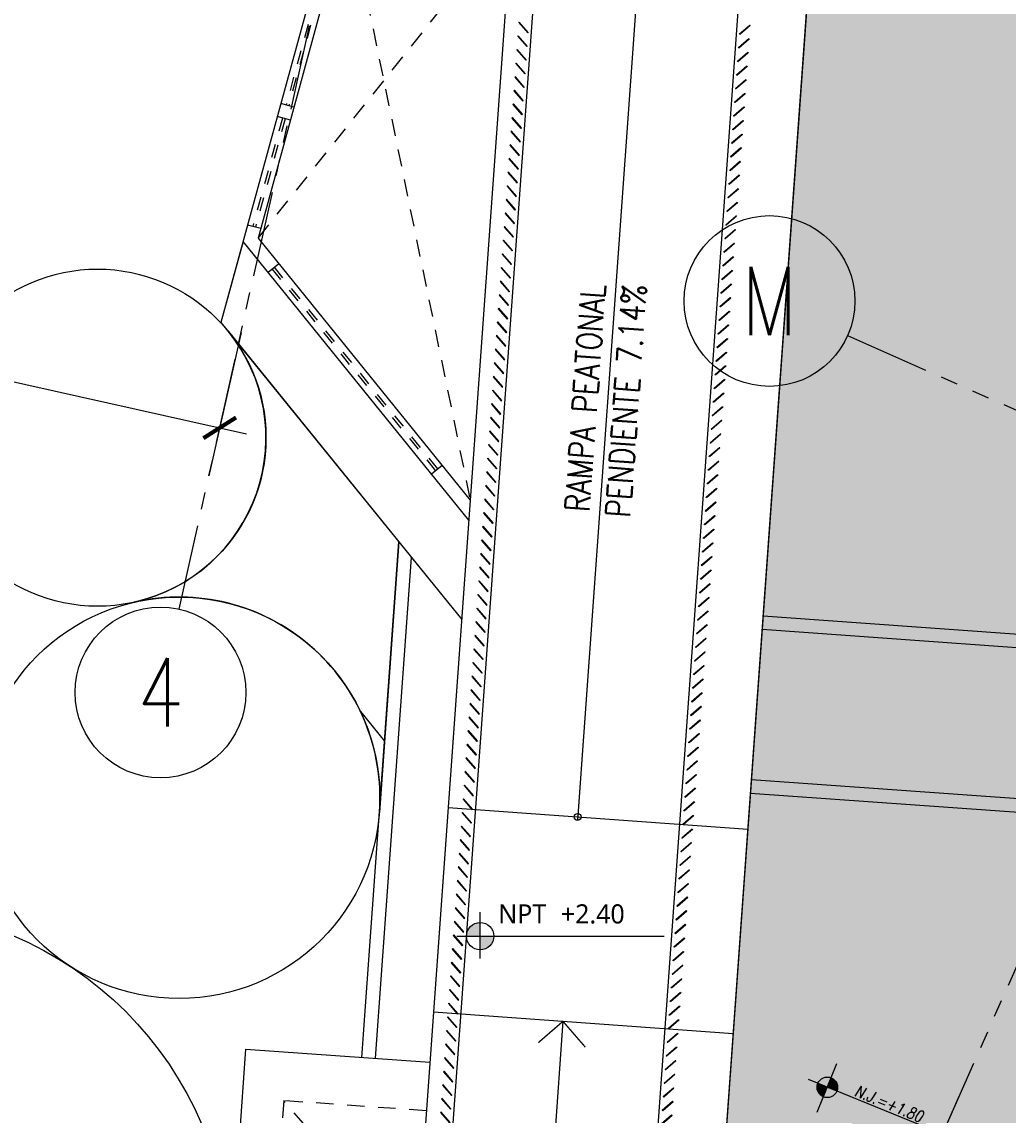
# Model space of a CAD drawing. Header units: millimetres. Extents: x 2471 to 2909, y 1327 to 1568.
# Drawn here: x 2612.25 to 2619.48, y 1386.63 to 1394.64 of the extents above; entities that cross this region are included whole.
import ezdxf
from ezdxf.enums import TextEntityAlignment as Align

# ---------------------------------------------------------------- set-up
doc = ezdxf.new("R2010")
doc.units = ezdxf.units.MM
doc.set_wipeout_variables(frame=1)
for name, pattern in [('PHANTOM', [2.5, 1.25, -0.25, 0.25, -0.25, 0.25, -0.25]), ('XREF_PAISAJISMO_200612$0$DASHED', [19.049999999999997, 12.7, -6.35]), ('XREF_PAISAJISMO_200612$0$HIDDEN2', [0.1875, 0.125, -0.0625])]:
    doc.linetypes.add(name, pattern=pattern)
doc.layers.get('0').update_dxf_attribs({"color": 251, "lineweight": 9})
doc.layers.get('DEFPOINTS').update_dxf_attribs({"color": 251, "lineweight": 9})
for name, color, linetype, lineweight in [('A-EJES', 251, 'PHANTOM', 13), ('A-MURO BAJO', 251, 'Continuous', 13), ('A_50_TextoIndicaciones', 251, 'Continuous', 13), ('COTAS-EXTER', 251, 'Continuous', 13), ('DLP_VERDE', 251, 'Continuous', 13), ('XREF_PAISAJISMO_200612$0$A-AN-SYMB', 251, 'Continuous', 13), ('XREF_PAISAJISMO_200612$0$A-AN-TEXT', 251, 'Continuous', 13), ('XREF_PAISAJISMO_200612$0$A-AN-TEXT-NIVEL', 251, 'Continuous', 13), ('XREF_PAISAJISMO_200612$0$A-CARP', 251, 'Continuous', 13), ('XREF_PAISAJISMO_200612$0$A-MURO BAJO', 251, 'Continuous', 13), ('XREF_PAISAJISMO_200612$0$A-PISO', 251, 'Continuous', 13), ('XREF_PAISAJISMO_200612$0$A-PISO-BAJO', 251, 'Continuous', 13), ('XREF_PAISAJISMO_200612$0$A-PROYECCIONES', 251, 'XREF_PAISAJISMO_200612$0$HIDDEN2', 13), ('XREF_PAISAJISMO_200612$0$A-TECHO-PROY', 251, 'XREF_PAISAJISMO_200612$0$DASHED', 13), ('XREF_PISOS_200612$0$A-PISO', 251, 'Continuous', 13)]:
    doc.layers.add(name, color=color, linetype=linetype, lineweight=lineweight)
doc.styles.add('R80', font='romans.shx', dxfattribs={"width": 0.8, "oblique": 15, "height": 0.1})
doc.styles.add('R80-200', font='romans.shx', dxfattribs={"width": 0.8, "oblique": 10, "height": 0.2})
doc.styles.add('ROMANS', font='romans.shx', dxfattribs={"width": 0.8})
doc.styles.add('TXT_COTAS', font='romans.shx', dxfattribs={"width": 0.8})
doc.styles.add('XREF_PAISAJISMO_200612$0$NIVEL50', font='l_10646.ttf', dxfattribs={"height": 0.2})
doc.styles.add('XREF_PAISAJISMO_200612$0$ROMANS', font='romans.shx', dxfattribs={"width": 0.8})
doc.dimstyles.new('DLP-COTA 200', dxfattribs={"dimtxt": 0.3, "dimasz": 0.2, "dimexe": 0.36, "dimexo": 0.12, "dimgap": 0.12, "dimtad": 1, "dimzin": 0, "dimdsep": 46, "dimtxsty": 'TXT_COTAS', "dimblk": 'ARCHTICK', "dimcen": 0.18, "dimdle": 0.2, "dimclrd": 256, "dimclre": 256, "dimclrt": 2, "dimadec": 0, "dimazin": 0, "dimtfac": 1, "dimtix": 1, "dimtofl": 0, "dimtmove": 2, "dimatfit": 3, "dimfxl": 0.36, "dimtolj": 1, "dimtzin": 0, "dimlwd": 9, "dimlwe": 9, "dimarcsym": 0})

# ---------------------------------------------------------------- blocks, each defined once
blk = doc.blocks.new('_ArchTick')
at = {"color": 0, "linetype": 'ByBlock', "const_width": 0.15}
blk.add_lwpolyline([(-0.5, -0.5), (0.5, 0.5)], dxfattribs=at)
blk = doc.blocks.new('*D869')
at = {"layer": 'COTAS-EXTER', "lineweight": 9, "transparency": 16777216}
for p, q in [((43.23897847510482, 8.848695118270879), (42.7372835851853, 7.714718828093073)), ((42.70003753855153, 8.124856283112916), (55.731739547146, 2.359358043603272)), ((55.90488167913821, 3.245033940590982), (55.40318678921869, 2.111057650413173))]:
    blk.add_line(p, q, dxfattribs=at)
at = {"layer": 'DEFPOINTS', "color": 0, "transparency": 16777216}
for p in [(43.28752959365374, 8.958434759639204, -1.21716331414238e-07), (55.95343279768713, 3.354773581959307, -1.21716331414238e-07), (55.54884014486545, 2.440276574518144)]:
    blk.add_point(p, dxfattribs=at)
at = {"layer": 'COTAS-EXTER', "lineweight": 9, "transparency": 16777216, "xscale": 0.2, "yscale": 0.2, "zscale": 0.2}
for p, rotation in [((42.88293694083207, 8.043937752198044), 156.1343966983409), ((55.54884014486545, 2.440276574518144), 336.1343966983409)]:
    blk.add_blockref('_ArchTick', p, dxfattribs=dict(at, rotation=rotation))
at = {"layer": 'COTAS-EXTER', "color": 2, "transparency": 16777216, "insert": (49.32512855958385, 5.489021356436822), "char_height": 0.3, "attachment_point": 5, "rotation": 336.13439669834094, "style": 'TXT_COTAS'}
blk.add_mtext('\\A1;13.85', dxfattribs=at)
blk = doc.blocks.new('*D872')
at = {"layer": 'COTAS-EXTER', "lineweight": 9, "transparency": 16777216}
for p, q in [((24.46455518174208, 17.46378565049411), (24.22953782920944, 16.41388375865539)), ((24.11300659493262, 16.80887802625674), (38.0191441184931, 13.69603134015517)), ((37.9803526506048, 14.43831540113927), (37.74533529807216, 13.38841350930056))]:
    blk.add_line(p, q, dxfattribs=at)
at = {"layer": 'DEFPOINTS', "color": 0, "transparency": 16777216}
for p in [(24.49076811276609, 17.58088766690344), (38.00656558162882, 14.5554174175486), (37.82397409114422, 13.73971955852853)]:
    blk.add_point(p, dxfattribs=at)
at = {"layer": 'COTAS-EXTER', "lineweight": 9, "transparency": 16777216, "xscale": 0.2, "yscale": 0.2, "zscale": 0.2}
for p, rotation in [((24.30817662228149, 16.76518980788337), 167.382512691704), ((37.82397409114422, 13.73971955852853), 347.3825126917039)]:
    blk.add_blockref('_ArchTick', p, dxfattribs=dict(at, rotation=rotation))
at = {"layer": 'COTAS-EXTER', "color": 2, "transparency": 16777216, "insert": (31.12505445151689, 15.51593422012694), "char_height": 0.3, "attachment_point": 5, "rotation": 347.38251269170394, "style": 'TXT_COTAS'}
blk.add_mtext('\\A1;13.85', dxfattribs=at)
blk = doc.blocks.new('XREF_PAISAJISMO_200612$0$NIVELES')
h = blk.add_hatch(color=256)
h.paths.add_polyline_path([(0, 0.0808306634426117, 0.4142135623731437), (-0.0855169353308156, -0.0046862699091434), (3.49246e-10, -0.0046862699091434)])
h.paths.add_polyline_path([(0.08551693509798501, -0.0046862717717886), (3.49246e-10, -0.0046862699091434), (1.164153e-10, -0.0902032069861889, 0.4142135623730951)])
for points in [[(-1.164153e-10, -0.1453137286007404), (1.164153e-10, 0.1453137286007404)], [(-0.1447424200596288, -0.0046862736344337), (1.152218244818214, -0.0046862699091434)]]:
    blk.add_lwpolyline(points)
blk.add_circle((3.49246e-10, -0.0046862699091434), 0.0855169353483802)
at = {"style": 'XREF_PAISAJISMO_200612$0$NIVEL50'}
for tag, p in [('TIPONIVEL', (0.1138773095801184, 0.007860759360141897)), ('NIVELPISO', (0.5059595121981602, 0.007860759360141897))]:
    blk.add_attdef(tag, p, '', height=0.12, dxfattribs=at)
blk = doc.blocks.new('XREF_PAISAJISMO_200612$0$A$C7C667D8D')
at = {"layer": 'XREF_PAISAJISMO_200612$0$A-TECHO-PROY', "color": 252, "ltscale": 0.01}
for p, q in [((1.027596531563404, 2.695361319737906, -6.634842861366658e-07), (3.664652581392147e-07, 2.492115271452533, -6.634842861366658e-07)), ((0.2034916129609314, 2.355828076395994, -6.634842869047409e-07), (3.664652012957959e-07, 2.492115271452462, -6.634842869047409e-07)), ((3.664652581392147e-07, 2.492115271452533, -6.634842861366658e-07), (0.2352484055699051, 1.302719537216845, -6.634842861366658e-07)), ((1.061198557283035, 2.525472098961814, -6.634842861366658e-07), (0.2034916129609883, 2.355828076396051, -6.634842861366658e-07)), ((0.9719098149048477, 2.403214687362556, -6.634842861366658e-07), (0.3247855568974956, 2.274592093614892, -6.634842861366658e-07)), ((1.100166381325494, 1.754759492713738, -6.634842861366658e-07), (0.9719098149048477, 2.403214687362556, -6.634842861366658e-07)), ((0.2034916129609883, 2.355828076396051, -6.634842861366658e-07), (0.3715356006264301, 1.506210783712618, -6.634842861366658e-07)), ((0.3247855568974956, 2.274592093614892, -6.634842861366658e-07), (0.4523167667986741, 1.62662270269059, -6.634842861366658e-07)), ((0.4523167667986741, 1.62662270269059, -6.634842861366658e-07), (1.100166381325494, 1.754759492713738, -6.634842861366658e-07)), ((0.3715356006264301, 1.506210783712618, -6.634842861366658e-07), (1.229242544948534, 1.675854806278494, -6.634842861366658e-07)), ((0.3715356006263733, 1.506210783712561, -6.634842869047409e-07), (0.2352484055698483, 1.302719537216802, -6.634842869047409e-07)), ((0.2352484055699051, 1.302719537216845, -6.634842861366658e-07), (1.262844570668221, 1.505965585502395, -6.634842861366658e-07)), ((1.285258702406281, 1.392641483939421, -6.634842861366658e-07), (0.2576625373081356, 1.189395435654049, -6.634842861366658e-07)), ((1.318860728125912, 1.222752263163329, -6.634842861366658e-07), (0.4611537838038657, 1.053108240597567, -6.634842861366658e-07)), ((0.4611537838038089, 1.05310824059751, -6.634842861366658e-07), (0.2576625373080788, 1.189395435653978, -6.634842861366658e-07)), ((0.2576625373081356, 1.189395435654049, -6.634842861366658e-07), (0.4929105764127826, -2.98581639412987e-07, -6.634842861366658e-07)), ((0.4611537838038657, 1.053108240597567, -6.634842861366658e-07), (0.6291977714693076, 0.2034909479141334, -6.634842861366658e-07)), ((0.582447727740373, 0.9718722578163508, -6.634842861366658e-07), (1.229691762145194, 1.099889271442017, -6.634842861366658e-07)), ((1.229691762145194, 1.099889271442017, -6.634842861366658e-07), (1.357828552168371, 0.452039656915197, -6.634842861366658e-07)), ((0.7099789376415515, 0.3239028668920412, -6.634842861366658e-07), (0.582447727740373, 0.9718722578163508, -6.634842861366658e-07)), ((1.357828552168371, 0.452039656915197, -6.634842861366658e-07), (0.7099789376415515, 0.3239028668920412, -6.634842861366658e-07)), ((0.6291977714693076, 0.2034909479141334, -6.634842861366658e-07), (1.486904715791411, 0.3731349704800095, -6.634842861366658e-07)), ((0.6291977714692507, 0.2034909479140765, -6.634842861366658e-07), (0.4929105764127257, -2.985816820455511e-07, -6.634842861366658e-07)), ((0.4929105764127826, -2.98581639412987e-07, -6.634842861366658e-07), (1.520506741511099, 0.2032457497039104, -6.634842861366658e-07))]:
    blk.add_line(p, q, dxfattribs=at)
blk = doc.blocks.new('XREF_PAISAJISMO_200612$0$baranda exterior')
at = {"layer": 'XREF_PAISAJISMO_200612$0$A-PISO', "true_color": 0xffffff}
h = blk.add_hatch(color=7, dxfattribs=at)
h.dxf.hatch_style = 1
h.paths.add_polyline_path([(-0.04999999999999716, 0), (0.04999999999999716, 0), (0.04999999999999716, 0.004999999999999005), (-0.04999999999999716, 0.004999999999999005)])
blk.add_lwpolyline([(-0.04999999999999716, 0), (0.04999999999999716, 0), (0.04999999999999716, 0.004999999999999005), (-0.04999999999999716, 0.004999999999999005)], close=True)
blk = doc.blocks.new('*U233')
at = {"layer": 'XREF_PAISAJISMO_200612$0$A-CARP', "rotation": 224.9999995133726}
blk.add_blockref('XREF_PAISAJISMO_200612$0$baranda exterior', (0.1335875691919577, 0.06069014498403932, 6.281881017309706e-07), dxfattribs=at)
blk = doc.blocks.new('*U232')
at = {"color": 0, "linetype": 'ByBlock', "lineweight": -2, "transparency": 16777216, "rotation": 85.89671807350055}
for p in [(58.16743811683548, 73.99675090793693, 4.317523754825513e-09), (58.16028265903092, 73.89700723934786, 4.317523754825513e-09), (58.15312720122637, 73.79726357075877, 4.317523754825513e-09), (58.14597174342181, 73.6975199021697, 4.317523754825513e-09), (58.13881628561725, 73.59777623358062, 4.317523754825513e-09), (58.1316608278127, 73.49803256499155, 4.317523754825513e-09), (58.12450537000814, 73.39828889640248, 4.317523754825513e-09), (58.11734991220359, 73.2985452278134, 4.317523754825513e-09), (58.11019445439904, 73.19880155922432, 4.317523754825513e-09), (58.10303899659448, 73.09905789063525, 4.317523754825513e-09), (58.09588353878993, 72.99931422204618, 4.317523754825513e-09), (58.08872808098537, 72.8995705534571, 4.317523754825513e-09), (58.08157262318082, 72.79982688486803, 4.317523754825513e-09), (58.07441716537626, 72.70008321627895, 4.317523754825513e-09), (58.06726170757171, 72.60033954768988, 4.317523754825513e-09), (58.06010624976715, 72.5005958791008, 4.317523754825513e-09), (58.05295079196259, 72.40085221051173, 4.317523754825513e-09), (58.04579533415804, 72.30110854192264, 4.317523754825513e-09), (58.03863987635349, 72.20136487333357, 4.317523754825513e-09), (58.03148441854893, 72.1016212047445, 4.317523754825513e-09), (58.02432896074438, 72.00187753615543, 4.317523754825513e-09), (58.01717350293983, 71.90213386756635, 4.317523754825513e-09), (58.01001804513527, 71.80239019897728, 4.317523754825513e-09), (58.00286258733071, 71.7026465303882, 4.317523754825513e-09), (57.99570712952616, 71.60290286179912, 4.317523754825513e-09), (57.9885516717216, 71.50315919321005, 4.317523754825513e-09), (57.98139621391705, 71.40341552462097, 4.317523754825513e-09), (57.97424075611249, 71.3036718560319, 4.317523754825513e-09), (57.96708529830794, 71.20392818744283, 4.317523754825513e-09), (57.95992984050338, 71.10418451885374, 4.317523754825513e-09), (57.95277438269883, 71.00444085026467, 4.317523754825513e-09), (57.94561892489428, 70.9046971816756, 4.317523754825513e-09), (57.93846346708972, 70.80495351308653, 4.317523754825513e-09), (57.93130800928517, 70.70520984449745, 4.317523754825513e-09), (57.92415255148061, 70.60546617590838, 4.317523754825513e-09), (57.91699709367606, 70.50572250731929, 4.317523754825513e-09), (57.9098416358715, 70.40597883873022, 4.317523754825513e-09), (57.90268617806694, 70.30623517014115, 4.317523754825513e-09), (57.89553072026239, 70.20649150155208, 4.317523754825513e-09), (57.88837526245783, 70.106747832963, 4.317523754825513e-09), (57.88121980465328, 70.00700416437392, 4.317523754825513e-09), (57.87406434684873, 69.90726049578484, 4.317523754825513e-09), (57.86690888904417, 69.80751682719577, 4.317523754825513e-09), (57.85975343123962, 69.7077731586067, 4.317523754825513e-09), (57.85259797343506, 69.60802949001763, 4.317523754825513e-09), (57.84544251563051, 69.50828582142854, 4.317523754825513e-09), (57.83828705782595, 69.40854215283947, 4.317523754825513e-09), (57.8311316000214, 69.3087984842504, 4.317523754825513e-09), (57.82397614221684, 69.20905481566132, 4.317523754825513e-09), (57.81682068441228, 69.10931114707225, 4.317523754825513e-09), (57.80966522660773, 69.00956747848318, 4.317523754825513e-09), (57.80250976880318, 68.90982380989409, 4.317523754825513e-09), (57.79535431099863, 68.81008014130502, 4.317523754825513e-09), (57.78819885319407, 68.71033647271595, 4.317523754825513e-09), (57.78104339538951, 68.61059280412687, 4.317523754825513e-09), (57.77388793758496, 68.5108491355378, 4.317523754825513e-09), (57.7667324797804, 68.41110546694873, 4.317523754825513e-09), (57.75957702197585, 68.31136179835966, 4.317523754825513e-09), (57.75242156417129, 68.21161812977057, 4.317523754825513e-09), (57.74526610636674, 68.1118744611815, 4.317523754825513e-09), (57.73811064856218, 68.01213079259242, 4.317523754825513e-09), (57.73095519075763, 67.91238712400335, 4.317523754825513e-09), (57.72379973295308, 67.81264345541427, 4.317523754825513e-09), (57.71664427514852, 67.7128997868252, 4.317523754825513e-09), (57.70948881734397, 67.61315611823612, 4.317523754825513e-09), (57.70233335953941, 67.51341244964705, 4.317523754825513e-09), (57.69517790173486, 67.41366878105798, 4.317523754825513e-09), (57.6880224439303, 67.3139251124689, 4.317523754825513e-09), (57.68086698612574, 67.21418144387982, 4.317523754825513e-09), (57.67371152832119, 67.11443777529075, 4.317523754825513e-09), (57.66655607051663, 67.01469410670167, 4.317523754825513e-09), (57.65940061271208, 66.9149504381126, 4.317523754825513e-09), (57.65224515490753, 66.81520676952353, 4.317523754825513e-09), (57.64508969710297, 66.71546310093444, 4.317523754825513e-09), (57.63793423929842, 66.61571943234537, 4.317523754825513e-09), (57.63077878149386, 66.5159757637563, 4.317523754825513e-09), (57.62362332368931, 66.41623209516722, 4.317523754825513e-09), (57.61646786588475, 66.31648842657815, 4.317523754825513e-09), (57.6093124080802, 66.21674475798908, 4.317523754825513e-09), (57.60215695027564, 66.11700108939999, 4.317523754825513e-09), (57.59500149247108, 66.01725742081092, 4.317523754825513e-09)]:
    blk.add_blockref('*U233', p, dxfattribs=at)
blk = doc.blocks.new('*U234')
at = {"layer": 'XREF_PAISAJISMO_200612$0$A-CARP', "rotation": 224.9999995133726}
blk.add_blockref('XREF_PAISAJISMO_200612$0$baranda exterior', (0.1335875691919577, 0.06069014498403932, 6.281881017309706e-07), dxfattribs=at)
blk = doc.blocks.new('*U237')
at = {"color": 0, "linetype": 'ByBlock', "lineweight": -2, "transparency": 16777216, "rotation": 85.89671807350055}
for p in [(58.17459357464003, 74.096494576526, 4.317523754825513e-09), (58.16743811683548, 73.99675090793693, 4.317523754825513e-09), (58.16028265903092, 73.89700723934786, 4.317523754825513e-09), (58.15312720122637, 73.79726357075877, 4.317523754825513e-09), (58.14597174342181, 73.6975199021697, 4.317523754825513e-09), (58.13881628561725, 73.59777623358062, 4.317523754825513e-09), (58.1316608278127, 73.49803256499155, 4.317523754825513e-09), (58.12450537000814, 73.39828889640248, 4.317523754825513e-09), (58.11734991220359, 73.2985452278134, 4.317523754825513e-09), (58.11019445439904, 73.19880155922432, 4.317523754825513e-09), (58.10303899659448, 73.09905789063525, 4.317523754825513e-09), (58.09588353878993, 72.99931422204618, 4.317523754825513e-09), (58.08872808098537, 72.8995705534571, 4.317523754825513e-09), (58.08157262318082, 72.79982688486803, 4.317523754825513e-09), (58.07441716537626, 72.70008321627895, 4.317523754825513e-09), (58.06726170757171, 72.60033954768988, 4.317523754825513e-09), (58.06010624976715, 72.5005958791008, 4.317523754825513e-09), (58.05295079196259, 72.40085221051173, 4.317523754825513e-09), (58.04579533415804, 72.30110854192264, 4.317523754825513e-09), (58.03863987635349, 72.20136487333357, 4.317523754825513e-09), (58.03148441854893, 72.1016212047445, 4.317523754825513e-09), (58.02432896074438, 72.00187753615543, 4.317523754825513e-09), (58.01717350293983, 71.90213386756635, 4.317523754825513e-09), (58.01001804513527, 71.80239019897728, 4.317523754825513e-09), (58.00286258733071, 71.7026465303882, 4.317523754825513e-09), (57.99570712952616, 71.60290286179912, 4.317523754825513e-09), (57.9885516717216, 71.50315919321005, 4.317523754825513e-09), (57.98139621391705, 71.40341552462097, 4.317523754825513e-09), (57.97424075611249, 71.3036718560319, 4.317523754825513e-09), (57.96708529830794, 71.20392818744283, 4.317523754825513e-09), (57.95992984050338, 71.10418451885374, 4.317523754825513e-09), (57.95277438269883, 71.00444085026467, 4.317523754825513e-09), (57.94561892489428, 70.9046971816756, 4.317523754825513e-09), (57.93846346708972, 70.80495351308653, 4.317523754825513e-09), (57.93130800928517, 70.70520984449745, 4.317523754825513e-09), (57.92415255148061, 70.60546617590838, 4.317523754825513e-09), (57.91699709367606, 70.50572250731929, 4.317523754825513e-09), (57.9098416358715, 70.40597883873022, 4.317523754825513e-09), (57.90268617806694, 70.30623517014115, 4.317523754825513e-09), (57.89553072026239, 70.20649150155208, 4.317523754825513e-09), (57.88837526245783, 70.106747832963, 4.317523754825513e-09), (57.88121980465328, 70.00700416437392, 4.317523754825513e-09), (57.87406434684873, 69.90726049578484, 4.317523754825513e-09), (57.86690888904417, 69.80751682719577, 4.317523754825513e-09), (57.85975343123962, 69.7077731586067, 4.317523754825513e-09), (57.85259797343506, 69.60802949001763, 4.317523754825513e-09), (57.84544251563051, 69.50828582142854, 4.317523754825513e-09), (57.83828705782595, 69.40854215283947, 4.317523754825513e-09), (57.8311316000214, 69.3087984842504, 4.317523754825513e-09), (57.82397614221684, 69.20905481566132, 4.317523754825513e-09), (57.81682068441228, 69.10931114707225, 4.317523754825513e-09), (57.80966522660773, 69.00956747848318, 4.317523754825513e-09), (57.80250976880318, 68.90982380989409, 4.317523754825513e-09), (57.79535431099863, 68.81008014130502, 4.317523754825513e-09), (57.78819885319407, 68.71033647271595, 4.317523754825513e-09), (57.78104339538951, 68.61059280412687, 4.317523754825513e-09), (57.77388793758496, 68.5108491355378, 4.317523754825513e-09), (57.7667324797804, 68.41110546694873, 4.317523754825513e-09), (57.75957702197585, 68.31136179835966, 4.317523754825513e-09), (57.75242156417129, 68.21161812977057, 4.317523754825513e-09), (57.74526610636674, 68.1118744611815, 4.317523754825513e-09), (57.73811064856218, 68.01213079259242, 4.317523754825513e-09), (57.73095519075763, 67.91238712400335, 4.317523754825513e-09), (57.72379973295308, 67.81264345541427, 4.317523754825513e-09), (57.71664427514852, 67.7128997868252, 4.317523754825513e-09), (57.70948881734397, 67.61315611823612, 4.317523754825513e-09), (57.70233335953941, 67.51341244964705, 4.317523754825513e-09), (57.69517790173486, 67.41366878105798, 4.317523754825513e-09), (57.6880224439303, 67.3139251124689, 4.317523754825513e-09), (57.68086698612574, 67.21418144387982, 4.317523754825513e-09), (57.67371152832119, 67.11443777529075, 4.317523754825513e-09), (57.66655607051663, 67.01469410670167, 4.317523754825513e-09), (57.65940061271208, 66.9149504381126, 4.317523754825513e-09), (57.65224515490753, 66.81520676952353, 4.317523754825513e-09), (57.64508969710297, 66.71546310093444, 4.317523754825513e-09), (57.63793423929842, 66.61571943234537, 4.317523754825513e-09), (57.63077878149386, 66.5159757637563, 4.317523754825513e-09), (57.62362332368931, 66.41623209516722, 4.317523754825513e-09), (57.61646786588475, 66.31648842657815, 4.317523754825513e-09), (57.6093124080802, 66.21674475798908, 4.317523754825513e-09), (57.60215695027564, 66.11700108939999, 4.317523754825513e-09)]:
    blk.add_blockref('*U234', p, dxfattribs=at)
blk = doc.blocks.new('A$Cda3111fd')
at = {"elevation": 1.57157086263641e-05}
blk.add_lwpolyline([(26.62030638803844, 33.77629169635475, 0.5556039924722032), (27.30585864561726, 35.7566878516227), (28.55365554615855, 34.21684067230672), (28.41168793014367, 32.23787921667099, 0.5034701004799519)], format="xyb", close=True, dxfattribs=at)
at = {"layer": 'XREF_PAISAJISMO_200612$0$A-AN-SYMB'}
for p, q in [((30.36383588970057, 39.18558716215193, 1.57157086263641e-05), (29.86116125711123, 32.17859481927007, 1.57157086263641e-05)), ((29.75562203061418, 30.70737543236464, 1.57157086263641e-05), (29.25294739057426, 23.70038298610598, 1.57157086263641e-05))]:
    blk.add_line(p, q, dxfattribs=at)
at = {"layer": 'XREF_PAISAJISMO_200612$0$A-AN-SYMB', "const_width": 0.009999999999999998, "elevation": 1.57157086263641e-05, "flags": 128}
blk.add_lwpolyline([(29.57518420068664, 30.55034813284874), (29.75556501626852, 30.7065806845203), (29.91923931895872, 30.51760787516832)], dxfattribs=at)
at = {"layer": 'XREF_PAISAJISMO_200612$0$A-AN-SYMB'}
blk.add_circle((29.86295013484778, 32.20353073533624, 1.57157086263641e-05), 0.025, dxfattribs=at)
at = {"layer": 'XREF_PAISAJISMO_200612$0$A-CARP'}
for p, q in [((27.20179161243141, 27.2575212335214, 1.57157086263641e-05), (27.43472569080768, 30.50377739686519, 1.57157086263641e-05)), ((27.43472569080768, 30.50377739686519, 1.57157086263641e-05), (28.7812362377299, 30.40718080289662, 1.57157086263641e-05))]:
    blk.add_line(p, q, dxfattribs=at)
at = {"layer": 'XREF_PAISAJISMO_200612$0$A-MURO BAJO'}
for p, q in [((29.39459996353253, 15.19344113208354, 1.57157086263641e-05), (31.12621630280046, 39.33134883083403, 1.57157086263641e-05)), ((31.61976032718667, 39.22345504816622, 1.57157086263641e-05), (29.78020261169877, 13.5808848971501, 1.57157086263641e-05)), ((27.52326290035853, 36.43929054867476, 1.57157086263641e-05), (29.07683903703582, 34.52209566626698, 1.57157086263641e-05)), ((28.64575875896844, 34.1031804503873, 1.57157086263641e-05), (29.01417149274494, 33.64853970799595, 1.57157086263641e-05))]:
    blk.add_line(p, q, dxfattribs=at)
at = {"layer": 'XREF_PAISAJISMO_200612$0$A-MURO BAJO', "elevation": 1.57157086263641e-05}
for points in [[(29.44816391699715, 39.69818828254938), (27.6989577144559, 15.31508389674127), (27.89844479763997, 15.30077302176505)], [(29.64558188992669, 39.65503069013357), (27.89844479763997, 15.30077302176505)], [(29.38854001660366, 38.86705940589309), (28.10850758096785, 38.95888695307076), (27.25134646956576, 35.82395875174552)], [(29.38138455888839, 38.76731572020799), (28.18329863931285, 38.85326456744224), (27.52326290035853, 36.43929054867476)], [(29.06637110680458, 34.3761776862666), (27.41327485383954, 36.41618564072996), (27.25134646956576, 35.82395875174552), (29.01417148421751, 33.64853971917182)], [(28.28292093609343, 30.44292917568237), (28.55365554615855, 34.21684067230672)], [(28.38266460449086, 30.43577371817082), (28.64575872916612, 34.10318048670888)]]:
    blk.add_lwpolyline(points, dxfattribs=at)
at = {"layer": 'XREF_PAISAJISMO_200612$0$A-PISO-BAJO'}
for p, q in [((28.91538532805862, 32.27150757983327, 1.57157086263641e-05), (31.10974546772195, 32.11408756207675, 1.57157086263641e-05)), ((28.80805347985006, 30.77535254973918, 1.57157086263641e-05), (31.00241365510738, 30.61793252918869, 1.57157086263641e-05))]:
    blk.add_line(p, q, dxfattribs=at)
for centre, radius in [((26.34706094153807, 34.97973750252277, 1.67848778402499e-05), 1.234076530135634), ((26.94572874222649, 32.34304487612098, 1.67848778402499e-05), 1.469726558404782), ((24.71378142590402, 28.93725114595145, 1.67848778402499e-05), 2.602253273649963)]:
    blk.add_circle(centre, radius, dxfattribs=at)
at = {"layer": 'XREF_PAISAJISMO_200612$0$A-PROYECCIONES', "linetype": 'XREF_PAISAJISMO_200612$0$HIDDEN2'}
for p, q in [((28.18329863931285, 38.85326456744224, 1.57157086263641e-05), (29.07683903703582, 34.52209566626698, 1.57157086263641e-05)), ((27.52326290035853, 36.43929054867476, 1.57157086263641e-05), (29.38138455888839, 38.76731572020799, 1.57157086263641e-05))]:
    blk.add_line(p, q, dxfattribs=at)
at = {"layer": 'XREF_PAISAJISMO_200612$0$A-PROYECCIONES', "linetype": 'XREF_PAISAJISMO_200612$0$HIDDEN2', "ltscale": 0.3}
for p, q in [((28.09995939733926, 38.77595991641283, 1.57157086263641e-05), (27.72808334598085, 37.41588337440044, 1.57157086263641e-05)), ((28.11925126321148, 38.77068507950753, 1.57157086263641e-05), (27.74737521182396, 37.41060853656381, 1.57157086263641e-05)), ((27.7859589435393, 37.40005886089057, 1.57157086263641e-05), (27.68949961426551, 37.42643304914236, 1.57157086263641e-05)), ((27.70170915793278, 37.31942404434085, 1.57157086263641e-05), (27.4847655215126, 36.52598776388913, 1.57157086263641e-05)), ((27.7210010237759, 37.31414920743555, 1.57157086263641e-05), (27.50405738738482, 36.52071292698383, 1.57157086263641e-05)), ((27.75958475549123, 37.3035995317623, 1.57157086263641e-05), (27.66312542621745, 37.3299737200141, 1.57157086263641e-05)), ((27.54264111910015, 36.51016325131059, 1.57157086263641e-05), (27.44618178982637, 36.53653743956238, 1.57157086263641e-05)), ((27.59611346473685, 36.19055315293372, 1.57157086263641e-05), (27.67380700161448, 36.25351118855178, 1.57157086263641e-05)), ((28.82339356801822, 34.7395591661334, 1.57157086263641e-05), (27.6271908794879, 36.21573636680841, 1.57157086263641e-05)), ((28.83893227539374, 34.75215077400208, 1.57157086263641e-05), (27.64272958686342, 36.22832797467709, 1.57157086263641e-05)), ((28.79231615326717, 34.71437595225871, 1.57157086263641e-05), (28.8700096901448, 34.77733398787677, 1.57157086263641e-05))]:
    blk.add_line(p, q, dxfattribs=at)
at = {"layer": 'XREF_PISOS_200612$0$A-PISO', "elevation": 1.57157086263641e-05}
blk.add_lwpolyline([(28.27236106965574, 32.97561331093311), (28.44897626087186, 32.75766085088253)], dxfattribs=at)
blk.add_blockref('*U232', (-28.65185985536664, -36.15390878543258, 1.57157086263641e-05))
at = {"xscale": -1, "rotation": 351.7933751539805}
blk.add_blockref('*U237', (78.02098114174441, -43.80651186127216, 1.57157086263641e-05), dxfattribs=at)
at = {"layer": 'XREF_PAISAJISMO_200612$0$A-AN-TEXT-NIVEL'}
ref = blk.add_blockref('XREF_PAISAJISMO_200612$0$NIVELES', (29.14896324131405, 31.3357407907024, 1.57157086263641e-05), dxfattribs=dict(at, xscale=1.169359018536312, yscale=1.169359018536312, zscale=1.169359018536312))
ref.add_attrib('TIPONIVEL', 'NPT', dxfattribs={"layer": '0', "height": 0.1403230822243574, "style": 'XREF_PAISAJISMO_200612$0$NIVEL50'}).set_placement((29.28212670027278, 31.38079398870468, 1.57157086263641e-05), align=Align.BOTTOM_LEFT)
ref.add_attrib('NIVELPISO', '+2.40', dxfattribs={"layer": '0', "height": 0.1403230822243574, "style": 'XREF_PAISAJISMO_200612$0$NIVEL50'}).set_placement((29.74061155991512, 31.38079398870468, 1.57157086263641e-05), align=Align.BOTTOM_LEFT)
at = {"layer": 'XREF_PAISAJISMO_200612$0$A-TECHO-PROY', "rotation": 344.7087089384491}
blk.add_blockref('XREF_PAISAJISMO_200612$0$A$C7C667D8D', (27.05362869554665, 27.72205734811723, 1.57157086263641e-05), dxfattribs=at)
at = {"layer": 'XREF_PAISAJISMO_200612$0$A-AN-TEXT', "linetype": 'ByBlock', "style": 'XREF_PAISAJISMO_200612$0$ROMANS', "text_generation_flag": 6, "width": 0.8}
for s, p in [('RAMPA PEATONAL', (30.00857383740367, 35.26453116443008, 1.546221366031278e-05)), ('PENDIENTE 7.14%%%', (30.30780507039162, 35.24306795466691, 1.546221366031278e-05))]:
    blk.add_text(s, height=0.179999998770654, rotation=265.8973245551725, dxfattribs=at).set_placement(p, align=Align.CENTER)
blk = doc.blocks.new('SIM NIVEL PLANTA')
at = {"linetype": 'Continuous'}
h = blk.add_hatch(dxfattribs=at)
h.set_pattern_fill('_USER', color=256, scale=0.0999963382923852, angle=45, style=0, pattern_type=0)
h.set_pattern_definition([(45, (35396.10580914898, 26516.48920438578), (-0.0707080889003696, 0.0707080889003696), [])])
h.paths.add_polyline_path([(-17.03192196782002, 1e-16), (-15.53208676343602, 1e-16, 0.4092090227661144), (-17.03192196782002, 1.474380134766136)])
h.paths.add_polyline_path([(-18.53175717220401, -1e-16, 0.4192358746569979), (-17.03192196782002, -1.525729753993459), (-17.03192196782002, 0)])
for p, q in [((-17.03192196782002, -3.974827738415029), (-17.03192196782002, 3.71603278895526)), ((0, 0), (-20, 0))]:
    blk.add_line(p, q)
blk.add_circle((-17.03192196782002, -0.0256748096136619), 1.500054944379798, dxfattribs=at)
at = {"style": 'R80'}
blk.add_attdef('N.P.T.+0.00', text='', height=2.029999999999998, dxfattribs=at).set_placement((-7.766043381718013, 2.014999999999999), align=Align.MIDDLE_CENTER)
blk = doc.blocks.new('A$C64a6e5d1')
at = {"layer": 'A-EJES', "ltscale": 0.5}
for p, q in [((37.52694152598269, 12.41275501903147, -3.726943398050152e-07), (44.13788733401452, 41.9461933253333, -3.726943398050152e-07)), ((48.40158074806095, 20.51767698116601, -6.679305412532852e-08), (42.33269092807313, 6.800221811980009, -1.90680145701549e-07)), ((42.4213484764914, 14.41547885444015, -1.21716331414238e-07), (60.57423374804785, 6.384261748753488, -1.21716331414238e-07))]:
    blk.add_line(p, q, dxfattribs=at)
at = {"layer": 'A-EJES', "linetype": 'Continuous'}
for centre in [(41.84978784437408, 14.66834926325828, -1.21716331414238e-07), (37.39041637105402, 11.8028485653922, -3.726943398050152e-07)]:
    blk.add_circle(centre, 0.6249999999999999, dxfattribs=at)
at = {"layer": 'A-EJES', "color": 1, "linetype": 'Continuous', "style": 'ROMANS', "width": 0.8}
for s, p in [('M', (41.84978784437408, 14.66834926325828, -1.21716331414238e-07)), ('4', (37.39041637105402, 11.8028485653922, -3.726943398050152e-07))]:
    blk.add_text(s, height=0.4999999999999999, dxfattribs=at).set_placement(p, align=Align.MIDDLE_CENTER)
at = {"layer": 'COTAS-EXTER'}
for p1, p2, distance, picture, middle in [((24.49076811276609, 17.58088766690344, -3.726943398050149e-07), (38.00656558162882, 14.5554174175486, -3.726943398050152e-07), -0.835884351813883, '*D872', (31.12505445151689, 15.51593422012694, -3.726943398050149e-07)), ((43.28752959365374, 8.958434759639204, -3.123964227136338e-07), (55.95343279768713, 3.354773581959307, -3.123964227136338e-07), -0.9999999956680625, '*D869', (49.32512855958385, 5.489021356436822, -1.906800912993959e-07))]:
    dim = blk.add_aligned_dim(p1=p1, p2=p2, distance=distance, dimstyle='DLP-COTA 200', dxfattribs=at)
    dim.commit()
    dim.dimension.update_dxf_attribs({"geometry": picture, "text_midpoint": middle})

msp = doc.modelspace()

# ---------------------------------------------------------------- hatches: boundary and pattern name
at = {"layer": 'DLP_VERDE'}
h = msp.add_hatch(dxfattribs=at)
h.set_pattern_fill('AR-SAND', color=256, scale=0.0035, angle=215)
h.set_pattern_definition([(252.5, (-223918.5418844333, -8186702.851716646), (0.1028379063742484, -0.1371042579803462), [0, -0.135128, 0, -0.15113, 0, -0.1444625]), (222.5, (-223918.5418844333, -8186702.851716646), (0.01502412461654384, -0.2957586482645716), [0, -0.07289800000000002, 0, -0.121793, 0, -0.04667250000000001]), (182.5, (-223918.4523126147, -8186702.788997783), (-0.2264915386418954, -0.1592051501849949), [0, -0.04445, 0, -0.16002, 0, -0.208915]), (172.5, (-223918.4523126147, -8186702.788997783), (-0.1741606377632479, -0.217199849944006), [0, -0.022225, 0, -0.104902, 0, -0.120015])])
edge = h.paths.add_edge_path()
edge.add_line((2632.622295412082, 1387.482062496995), (2634.255672098799, 1386.759434535918))
edge.add_line((2634.255672098799, 1386.759434535918), (2636.137414885444, 1391.009478459885))
edge.add_line((2636.137414885444, 1391.009478459885), (2637.992837203746, 1395.203274627035))
edge.add_line((2637.992837203746, 1395.203274627035), (2636.621992280233, 1389.634245150541))
edge.add_line((2636.621992280233, 1389.634245150541), (2634.814821107393, 1385.551086266344))
edge.add_line((2634.814821107393, 1385.551086266344), (2634.771829629629, 1385.453913029102))
edge.add_line((2634.771829629629, 1385.453913029102), (2634.568777069413, 1385.468477454787))
edge.add_line((2634.568777069413, 1385.468477454787), (2634.156837450653, 1383.79364905302))
edge.add_line((2634.156837450653, 1383.79364905302), (2627.080342536843, 1384.301227404555))
edge.add_line((2627.080342536843, 1384.301227404555), (2627.209116305508, 1386.096553285425))
edge.add_line((2627.209116305508, 1386.096553285425), (2620.027566524913, 1386.611673356784))
edge.add_line((2620.027566524913, 1386.611673356784), (2619.598108268219, 1380.633732683775))
edge.add_line((2619.598108268219, 1380.633732683775), (2623.96909696899, 1380.313544243393))
edge.add_arc((2624.337856881429, 1379.387828178523), 0.9964607898863109, 111.7199138749709, 135.0564381455897)
edge.add_line((2623.632558984383, 1380.091737961215), (2622.746931174762, 1379.206080238154))
edge.add_line((2622.746931174762, 1379.206080238154), (2617.000236143176, 1380.777024817472))
edge.add_line((2617.000236143176, 1380.777024817472), (2618.070309596012, 1395.696874594135))
edge.add_line((2618.070309596012, 1395.696874594135), (2622.625067920591, 1394.70263571926))
edge.add_line((2622.625067920591, 1394.70263571926), (2621.590364776107, 1392.360696699289))
edge.add_line((2621.590364776107, 1392.360696699289), (2623.235961298858, 1391.634726789599))
edge.add_line((2623.235961298858, 1391.634726789599), (2622.691052346395, 1390.399650356551))
edge.add_line((2622.691052346395, 1390.399650356551), (2632.07610068484, 1386.247488829126))
edge.add_line((2632.07610068484, 1386.247488829126), (2632.622295412082, 1387.482062496995))

# ---------------------------------------------------------------- linework, layer by layer
at = {"layer": 'A-MURO BAJO'}
for p, q in [((2617.596422611262, 1389.092335559247, -3.362277385823111e-06), (2622.188307885364, 1388.762998831277, -3.362277385823111e-06)), ((2617.589268840783, 1388.992591770185, -3.362277385823111e-06), (2622.163779601796, 1388.664501166721, -3.362277385823111e-06))]:
    msp.add_line(p, q, dxfattribs=at)
at = {"layer": 'A-MURO BAJO', "elevation": -3.362277385823111e-06}
msp.add_lwpolyline([(2617.682465851881, 1390.28923855797), (2621.597699847763, 1390.008432247495), (2631.064728350022, 1385.82007056736), (2634.814821110798, 1385.551086273794), (2636.622865276229, 1389.63779167254), (2637.992837207151, 1395.203274634486), (2638.228851638814, 1395.738727711891), (2636.710852116077, 1389.587935843324), (2634.877330625568, 1385.446345720259), (2631.040199390692, 1385.721573049021), (2621.573171153104, 1389.90993461181), (2617.675312081344, 1390.189494767976)], dxfattribs=at)
at = {"layer": 'DLP_VERDE', "elevation": -3.362277385823111e-06}
msp.add_lwpolyline([(2632.622295412227, 1387.482062496995), (2634.255672098945, 1386.759434535918), (2636.13741488559, 1391.009478459885), (2637.992837203892, 1395.203274627035), (2636.621992280379, 1389.634245150541), (2634.814821107538, 1385.551086266344), (2634.771829629775, 1385.453913029102), (2634.568777069558, 1385.468477454787), (2634.156837450798, 1383.79364905302), (2627.080342536988, 1384.301227404555), (2627.209116305653, 1386.096553285425), (2620.027566525059, 1386.611673356784), (2619.598108268364, 1380.633732683775), (2623.969096969136, 1380.313544243393, 0.1021781780970975), (2623.632558984529, 1380.091737961215), (2622.746931174908, 1379.206080238154), (2617.000236143321, 1380.777024817472), (2618.070309596158, 1395.696874594135), (2622.625067920736, 1394.70263571926), (2621.590364776253, 1392.360696699289), (2623.235961299004, 1391.634726789599), (2622.691052346541, 1390.399650356551), (2632.076100684986, 1386.247488829126)], format="xyb", close=True, dxfattribs=at)

# ---------------------------------------------------------------- block references
at = {"color": 1}
msp.add_blockref('A$C64a6e5d1', (2575.878941199735, 1377.926736980495), dxfattribs=at)
at = {"layer": 'A_50_TextoIndicaciones'}
ref = msp.add_blockref('SIM NIVEL PLANTA', (2618.941037447126, 1386.517762778146, -3.362277385823111e-06), dxfattribs=dict(at, xscale=0.04999999999999999, yscale=0.04999999999999999, zscale=0.04999999999999999, rotation=337.7998366167188))
ref.add_attrib('N.P.T.+0.00', 'N.J.=+1.80', dxfattribs={"layer": '0', "height": 0.08533333333333337, "rotation": 337.7998366142983, "style": 'R80-200', "oblique": 10, "width": 0.7999999999999997}).set_placement((2618.619588035093, 1386.75776155368, -3.362277385823111e-06), align=Align.TOP_CENTER)

# ---------------------------------------------------------------- next in the draw order: wipeouts: each hides what was drawn before it
at = {"color": 8}
msp.add_wipeout([(2612.92850165054, 1396.9727804122588), (2614.393993561428, 1396.6528843993792), (2613.524640341408, 1392.6702461042075), (2612.315123435562, 1394.1628022443692)], dxfattribs=at).translate(0, 0, -9.38733459617682e-07).dxf.layer = 'A-MURO BAJO'

# ---------------------------------------------------------------- next in the draw order: block references
msp.add_blockref('A$Cda3111fd', (2586.460629247121, 1356.614878956047, -1.696053489818615e-05))

doc.saveas('drawing.dxf')
